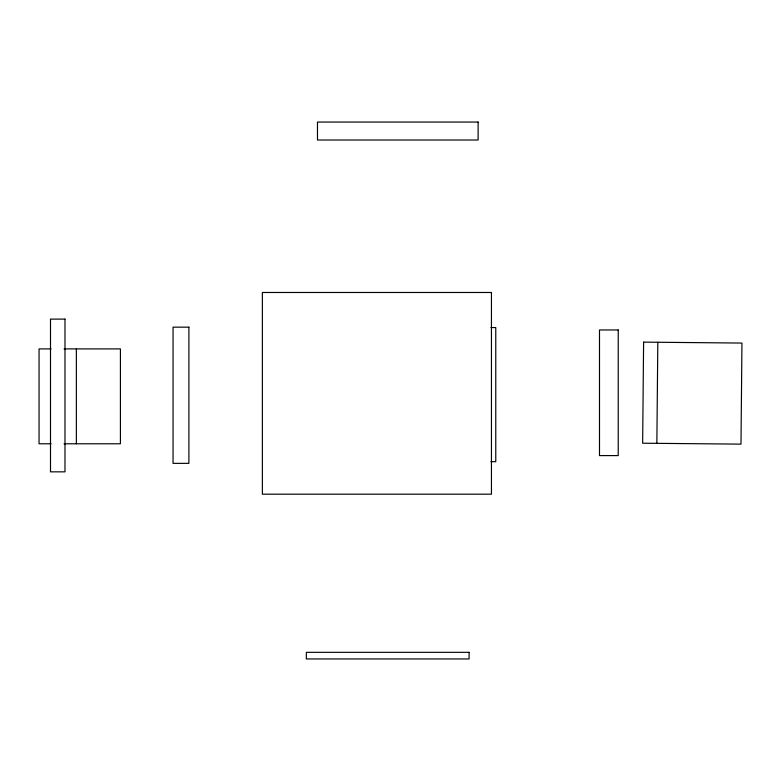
<?xml version="1.0" encoding="UTF-8"?>
<svg xmlns="http://www.w3.org/2000/svg" width="781" height="781" viewBox="0 0 781 781"><rect width="100%" height="100%" fill="white"/><g stroke="black" fill="none" stroke-linecap="round" stroke-linejoin="round"><path stroke-width="1.17" d="M656.86 443.335L657.817 342.263M490.917 327.581L495.769 327.581L495.769 461.698L490.917 461.698M51.087 348.902L39.05 348.902L39.05 443.784L51.087 443.784M64.052 348.902L120.42 348.902L120.42 443.784L64.052 443.784M76.362 348.902L76.362 443.784M643.603 342.127L642.646 443.208L740.993 444.135L741.95 343.064L643.603 342.127M478.118 122.051L317.476 122.051L317.476 140.014L478.118 140.014L478.118 122.051M491.444 292.485L262.377 292.485L262.377 494.188L491.444 494.188L491.444 292.485M64.989 319.107L50.501 319.107L50.501 471.841L64.989 471.841L64.989 319.107M188.895 327.161L173.05 327.161L173.05 463.358L188.895 463.358L188.895 327.161M618.23 329.963L599.496 329.963L599.496 455.596L618.23 455.596L618.23 329.963M469.078 652.33L306.347 652.33L306.347 658.949L469.078 658.949L469.078 652.33"/></g></svg>
